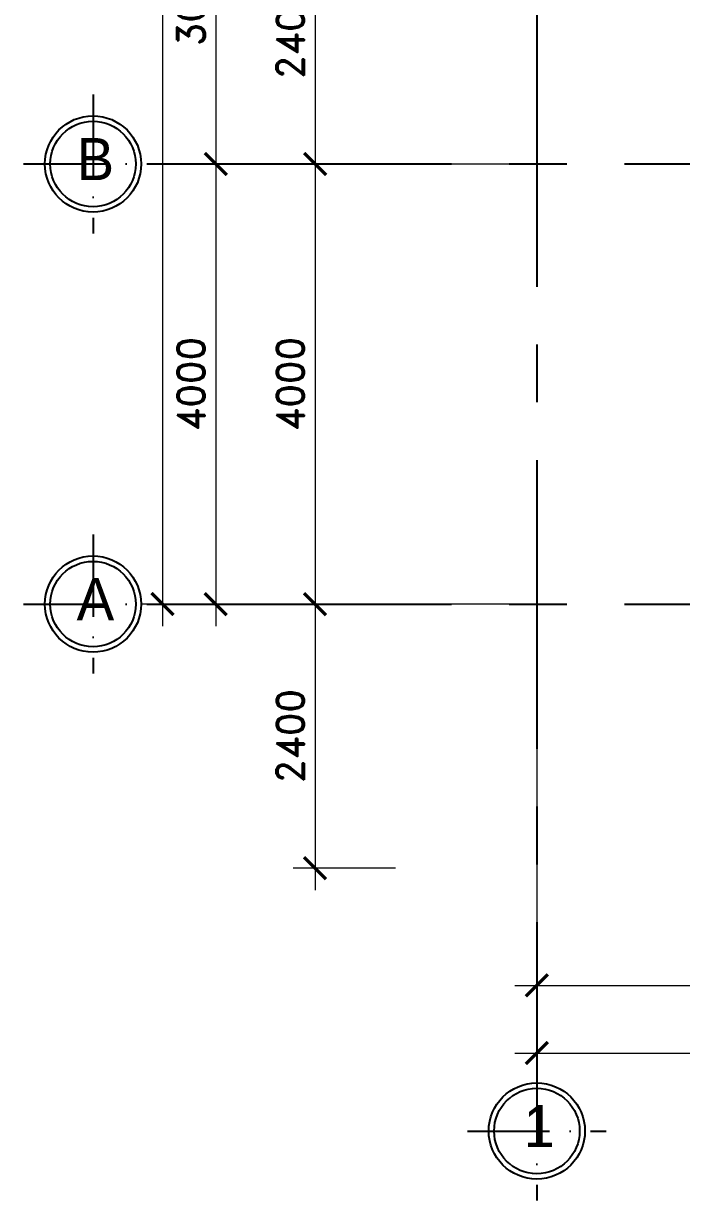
# Model space of a CAD drawing. Header units: inches. Extents: x 452443 to 881249, y 975131 to 1198310.
# Drawn here: x 555887 to 561866, y 1071016 to 1081713 of the extents above; entities that cross this region are included whole.
import ezdxf
from ezdxf.enums import TextEntityAlignment as Align

# ---------------------------------------------------------------- set-up
doc = ezdxf.new("R2010")
doc.units = ezdxf.units.IN
doc.header["$LTSCALE"] = 3.5
doc.header["$MEASUREMENT"] = 0
doc.linetypes.add('ACAD_ISO10W100', pattern=[18, 12, -3, 0, -3])
doc.linetypes.add('CENTER', pattern=[2, 1.25, -0.25, 0.25, -0.25])
for name, color, linetype in [('DOOR-84', 84, 'Continuous'), ('NOI THAT', 42, 'Continuous'), ('text', 3, 'Continuous'), ('thuocdo', 3, 'Continuous'), ('Truc', 252, 'Continuous'), ('VISIONABLE-LINE126', 126, 'Continuous')]:
    doc.layers.add(name, color=color, linetype=linetype)
doc.styles.add('romand', font='romand.shx')
doc.styles.add('STYLE5', font='VAVON_.TTF')
doc.dimstyles.new('TL100', dxfattribs={"dimscale": 100, "dimtxt": 2.5, "dimasz": 2, "dimexe": 2, "dimexo": 1, "dimgap": 1, "dimtad": 1, "dimdec": 0, "dimzin": 0, "dimdsep": 46, "dimtxsty": 'romand', "dimblk": 'ARCHTICK', "dimcen": 2, "dimdle": 2, "dimclrd": 256, "dimclre": 256, "dimclrt": 7, "dimadec": 0, "dimazin": 0, "dimtfac": 0.004, "dimtdec": 0, "dimtmove": 2, "dimatfit": 3, "dimfxl": 1, "dimtolj": 1, "dimtzin": 0, "dimlwd": 20, "dimlwe": 20, "dimarcsym": 1})

# ---------------------------------------------------------------- blocks, each defined once
blk = doc.blocks.new('truc tron')
at = {"layer": 'DOOR-84', "linetype": 'ACAD_ISO10W100', "ltscale": 20}
for p, q in [((0, -710), (0, 710)), ((710, 0), (-710, 0))]:
    blk.add_line(p, q, dxfattribs=at)
at = {"layer": 'DOOR-84', "linetype": 'Continuous'}
blk.add_circle((0, 0), 492, dxfattribs=at)
at = {"layer": 'NOI THAT', "linetype": 'Continuous'}
blk.add_circle((0, 0), 437, dxfattribs=at)
blk = doc.blocks.new('_ArchTick')
at = {"color": 0, "linetype": 'ByBlock', "const_width": 0.15}
blk.add_lwpolyline([(-0.5, -0.5), (0.5, 0.5)], dxfattribs=at)
blk = doc.blocks.new('*D1821')
at = {"layer": 'DEFPOINTS', "color": 0}
for p in [(564552, 1073584), (560552, 1073242), (564552, 1072971)]:
    blk.add_point(p, dxfattribs=at)
at = {"layer": 'thuocdo', "lineweight": 20}
for p, q in [((564552, 1073484), (564552, 1072771)), ((560552, 1073142), (560552, 1072771)), ((560352, 1072971), (564752, 1072971))]:
    blk.add_line(p, q, dxfattribs=at)
at = {"layer": 'thuocdo', "lineweight": 20, "xscale": 200, "yscale": 200, "zscale": 200, "rotation": 180}
blk.add_blockref('_ArchTick', (560552, 1072971), dxfattribs=at)
at = {"layer": 'thuocdo', "lineweight": 20, "xscale": 200, "yscale": 200, "zscale": 200}
blk.add_blockref('_ArchTick', (564552, 1072971), dxfattribs=at)
at = {"layer": 'thuocdo', "color": 7, "insert": (562552, 1073196), "char_height": 250, "attachment_point": 5, "style": 'romand'}
blk.add_mtext('\\A1;4000', dxfattribs=at)
blk = doc.blocks.new('*D1833')
at = {"layer": 'DEFPOINTS', "color": 0}
for p in [(560402, 1083436), (557634, 1080436), (560552, 1080436)]:
    blk.add_point(p, dxfattribs=at)
at = {"layer": 'thuocdo', "lineweight": 20}
for p, q in [((557634, 1083636), (557634, 1080236)), ((560302, 1083436), (557434, 1083436)), ((560452, 1080436), (557434, 1080436))]:
    blk.add_line(p, q, dxfattribs=at)
at = {"layer": 'thuocdo', "lineweight": 20, "xscale": 200, "yscale": 200, "zscale": 200}
for p, rotation in [((557634, 1083436), 90), ((557634, 1080436), 270)]:
    blk.add_blockref('_ArchTick', p, dxfattribs=dict(at, rotation=rotation))
at = {"layer": 'thuocdo', "color": 7, "insert": (557409, 1081936), "char_height": 250, "attachment_point": 5, "rotation": 90, "style": 'romand'}
blk.add_mtext('\\A1;3000', dxfattribs=at)
blk = doc.blocks.new('*D1834')
at = {"layer": 'DEFPOINTS', "color": 0}
for p in [(560552, 1080436), (557634, 1076436), (560552, 1076436)]:
    blk.add_point(p, dxfattribs=at)
at = {"layer": 'thuocdo', "lineweight": 20}
for p, q in [((557634, 1080636), (557634, 1076236)), ((560452, 1080436), (557434, 1080436)), ((560452, 1076436), (557434, 1076436))]:
    blk.add_line(p, q, dxfattribs=at)
at = {"layer": 'thuocdo', "lineweight": 20, "xscale": 200, "yscale": 200, "zscale": 200}
for p, rotation in [((557634, 1080436), 90), ((557634, 1076436), 270)]:
    blk.add_blockref('_ArchTick', p, dxfattribs=dict(at, rotation=rotation))
at = {"layer": 'thuocdo', "color": 7, "insert": (557409, 1078436), "char_height": 250, "attachment_point": 5, "rotation": 90, "style": 'romand'}
blk.add_mtext('\\A1;4000', dxfattribs=at)
blk = doc.blocks.new('*D1835')
at = {"layer": 'DEFPOINTS', "color": 0}
for p in [(559831, 1097936), (557150, 1076436), (559831, 1076436)]:
    blk.add_point(p, dxfattribs=at)
at = {"layer": 'thuocdo', "lineweight": 20}
for p, q in [((557150, 1098136), (557150, 1076236)), ((559731, 1097936), (556950, 1097936)), ((559731, 1076436), (556950, 1076436))]:
    blk.add_line(p, q, dxfattribs=at)
at = {"layer": 'thuocdo', "lineweight": 20, "xscale": 200, "yscale": 200, "zscale": 200}
for p, rotation in [((557150, 1097936), 90), ((557150, 1076436), 270)]:
    blk.add_blockref('_ArchTick', p, dxfattribs=dict(at, rotation=rotation))
at = {"layer": 'thuocdo', "color": 7, "insert": (556925, 1087186), "char_height": 250, "attachment_point": 5, "rotation": 90, "style": 'romand'}
blk.add_mtext('\\A1;21500', dxfattribs=at)
blk = doc.blocks.new('*D1836')
at = {"layer": 'DEFPOINTS', "color": 0}
for p in [(560552, 1075755), (589052, 1075755), (589052, 1072355)]:
    blk.add_point(p, dxfattribs=at)
at = {"layer": 'thuocdo', "lineweight": 20}
for p, q in [((560552, 1075655), (560552, 1072155)), ((589052, 1075655), (589052, 1072155)), ((560352, 1072355), (589252, 1072355))]:
    blk.add_line(p, q, dxfattribs=at)
at = {"layer": 'thuocdo', "lineweight": 20, "xscale": 200, "yscale": 200, "zscale": 200, "rotation": 180}
blk.add_blockref('_ArchTick', (560552, 1072355), dxfattribs=at)
at = {"layer": 'thuocdo', "lineweight": 20, "xscale": 200, "yscale": 200, "zscale": 200}
blk.add_blockref('_ArchTick', (589052, 1072355), dxfattribs=at)
at = {"layer": 'thuocdo', "color": 7, "insert": (574802, 1072580), "char_height": 250, "attachment_point": 5, "style": 'romand'}
blk.add_mtext('\\A1;28500', dxfattribs=at)
blk = doc.blocks.new('*D2351')
at = {"layer": 'DEFPOINTS', "color": 0}
for p in [(559367, 1082836), (558537, 1080436), (559367, 1080436)]:
    blk.add_point(p, dxfattribs=at)
at = {"layer": 'thuocdo', "lineweight": 20}
for p, q in [((558537, 1083036), (558537, 1080236)), ((559267, 1082836), (558337, 1082836)), ((559267, 1080436), (558337, 1080436))]:
    blk.add_line(p, q, dxfattribs=at)
at = {"layer": 'thuocdo', "lineweight": 20, "xscale": 200, "yscale": 200, "zscale": 200}
for p, rotation in [((558537, 1082836), 90), ((558537, 1080436), 270)]:
    blk.add_blockref('_ArchTick', p, dxfattribs=dict(at, rotation=rotation))
at = {"layer": 'thuocdo', "color": 7, "insert": (558312, 1081636), "char_height": 250, "attachment_point": 5, "rotation": 90, "style": 'romand'}
blk.add_mtext('\\A1;2400', dxfattribs=at)
blk = doc.blocks.new('*D2352')
at = {"layer": 'DEFPOINTS', "color": 0}
for p in [(559367, 1080436), (558537, 1076436), (559367, 1076436)]:
    blk.add_point(p, dxfattribs=at)
at = {"layer": 'thuocdo', "lineweight": 20}
for p, q in [((558537, 1080636), (558537, 1076236)), ((559267, 1080436), (558337, 1080436)), ((559267, 1076436), (558337, 1076436))]:
    blk.add_line(p, q, dxfattribs=at)
at = {"layer": 'thuocdo', "lineweight": 20, "xscale": 200, "yscale": 200, "zscale": 200}
for p, rotation in [((558537, 1080436), 90), ((558537, 1076436), 270)]:
    blk.add_blockref('_ArchTick', p, dxfattribs=dict(at, rotation=rotation))
at = {"layer": 'thuocdo', "color": 7, "insert": (558312, 1078436), "char_height": 250, "attachment_point": 5, "rotation": 90, "style": 'romand'}
blk.add_mtext('\\A1;4000', dxfattribs=at)
blk = doc.blocks.new('*D2353')
at = {"layer": 'DEFPOINTS', "color": 0}
for p in [(559367, 1076436), (558537, 1074036), (559367, 1074036)]:
    blk.add_point(p, dxfattribs=at)
at = {"layer": 'thuocdo', "lineweight": 20}
for p, q in [((558537, 1076636), (558537, 1073836)), ((559267, 1076436), (558337, 1076436)), ((559267, 1074036), (558337, 1074036))]:
    blk.add_line(p, q, dxfattribs=at)
at = {"layer": 'thuocdo', "lineweight": 20, "xscale": 200, "yscale": 200, "zscale": 200}
for p, rotation in [((558537, 1076436), 90), ((558537, 1074036), 270)]:
    blk.add_blockref('_ArchTick', p, dxfattribs=dict(at, rotation=rotation))
at = {"layer": 'thuocdo', "color": 7, "insert": (558312, 1075236), "char_height": 250, "attachment_point": 5, "rotation": 90, "style": 'romand'}
blk.add_mtext('\\A1;2400', dxfattribs=at)

msp = doc.modelspace()

# ---------------------------------------------------------------- linework, layer by layer
at = {"layer": 'Truc', "linetype": 'CENTER', "ltscale": 600}
for points in [[(560552.3, 1098745.1), (560552.3, 1072278.3)], [(557150.1, 1080436.5), (592483.8, 1080436.5)], [(557150.1, 1076436.5), (592483.8, 1076436.5)]]:
    msp.add_lwpolyline(points, dxfattribs=at)

# ---------------------------------------------------------------- block references
at = {"layer": 'VISIONABLE-LINE126', "linetype": 'Continuous', "xscale": 0.8886240000138059, "yscale": 0.8886240000138059, "zscale": 0.8886240000138059, "rotation": 180}
for p in [(556518.8, 1080436.5), (556518.8, 1076436.5), (560552.3, 1071647.1)]:
    msp.add_blockref('truc tron', p, dxfattribs=at)

# ---------------------------------------------------------------- texts
at = {"layer": 'text', "linetype": 'Continuous', "style": 'STYLE5'}
for s, p in [('B', (556540.5, 1080289.8)), ('A', (556540.5, 1076289.8)), ('1', (560574.1, 1071500.4))]:
    msp.add_text(s, height=382.5, dxfattribs=at).set_placement(p, align=Align.CENTER)

# ---------------------------------------------------------------- dimensions: what is measured, and where the dimension line sits
at = {"layer": 'thuocdo'}
for base, p1, p2, picture, middle in [((557150.1, 1076436.5), (559830.5, 1097936.5), (559830.5, 1076436.5), '*D1835', (556925.1, 1087186.5)), ((557634.4, 1080436.5), (560402.3, 1083436.5), (560552.3, 1080436.5), '*D1833', (557409.4, 1081936.5)), ((558537.5, 1080436.5), (559366.9, 1082836.5), (559366.9, 1080436.5), '*D2351', (558312.5, 1081636.5)), ((557634.4, 1076436.5), (560552.3, 1080436.5), (560552.3, 1076436.5), '*D1834', (557409.4, 1078436.5)), ((558537.5, 1076436.5), (559366.9, 1080436.5), (559366.9, 1076436.5), '*D2352', (558312.5, 1078436.5)), ((558537.5, 1074036.5), (559366.9, 1076436.5), (559366.9, 1074036.5), '*D2353', (558312.5, 1075236.5))]:
    dim = msp.add_linear_dim(base=base, p1=p1, p2=p2, angle=90, dimstyle='TL100', override={"dimarcsym": 1}, dxfattribs=at)
    dim.commit()
    dim.dimension.update_dxf_attribs({"geometry": picture, "text_midpoint": middle})
for base, p1, p2, picture, middle in [((589052.3, 1072354.5), (560552.3, 1075754.9), (589052.3, 1075754.9), '*D1836', (574802.3, 1072579.5)), ((564552.3, 1072971.2), (560552.3, 1073241.9), (564552.3, 1073583.9), '*D1821', (562552.3, 1073196.2))]:
    dim = msp.add_linear_dim(base=base, p1=p1, p2=p2, dimstyle='TL100', override={"dimarcsym": 1}, dxfattribs=at)
    dim.commit()
    dim.dimension.update_dxf_attribs({"geometry": picture, "text_midpoint": middle})

doc.saveas('drawing.dxf')
